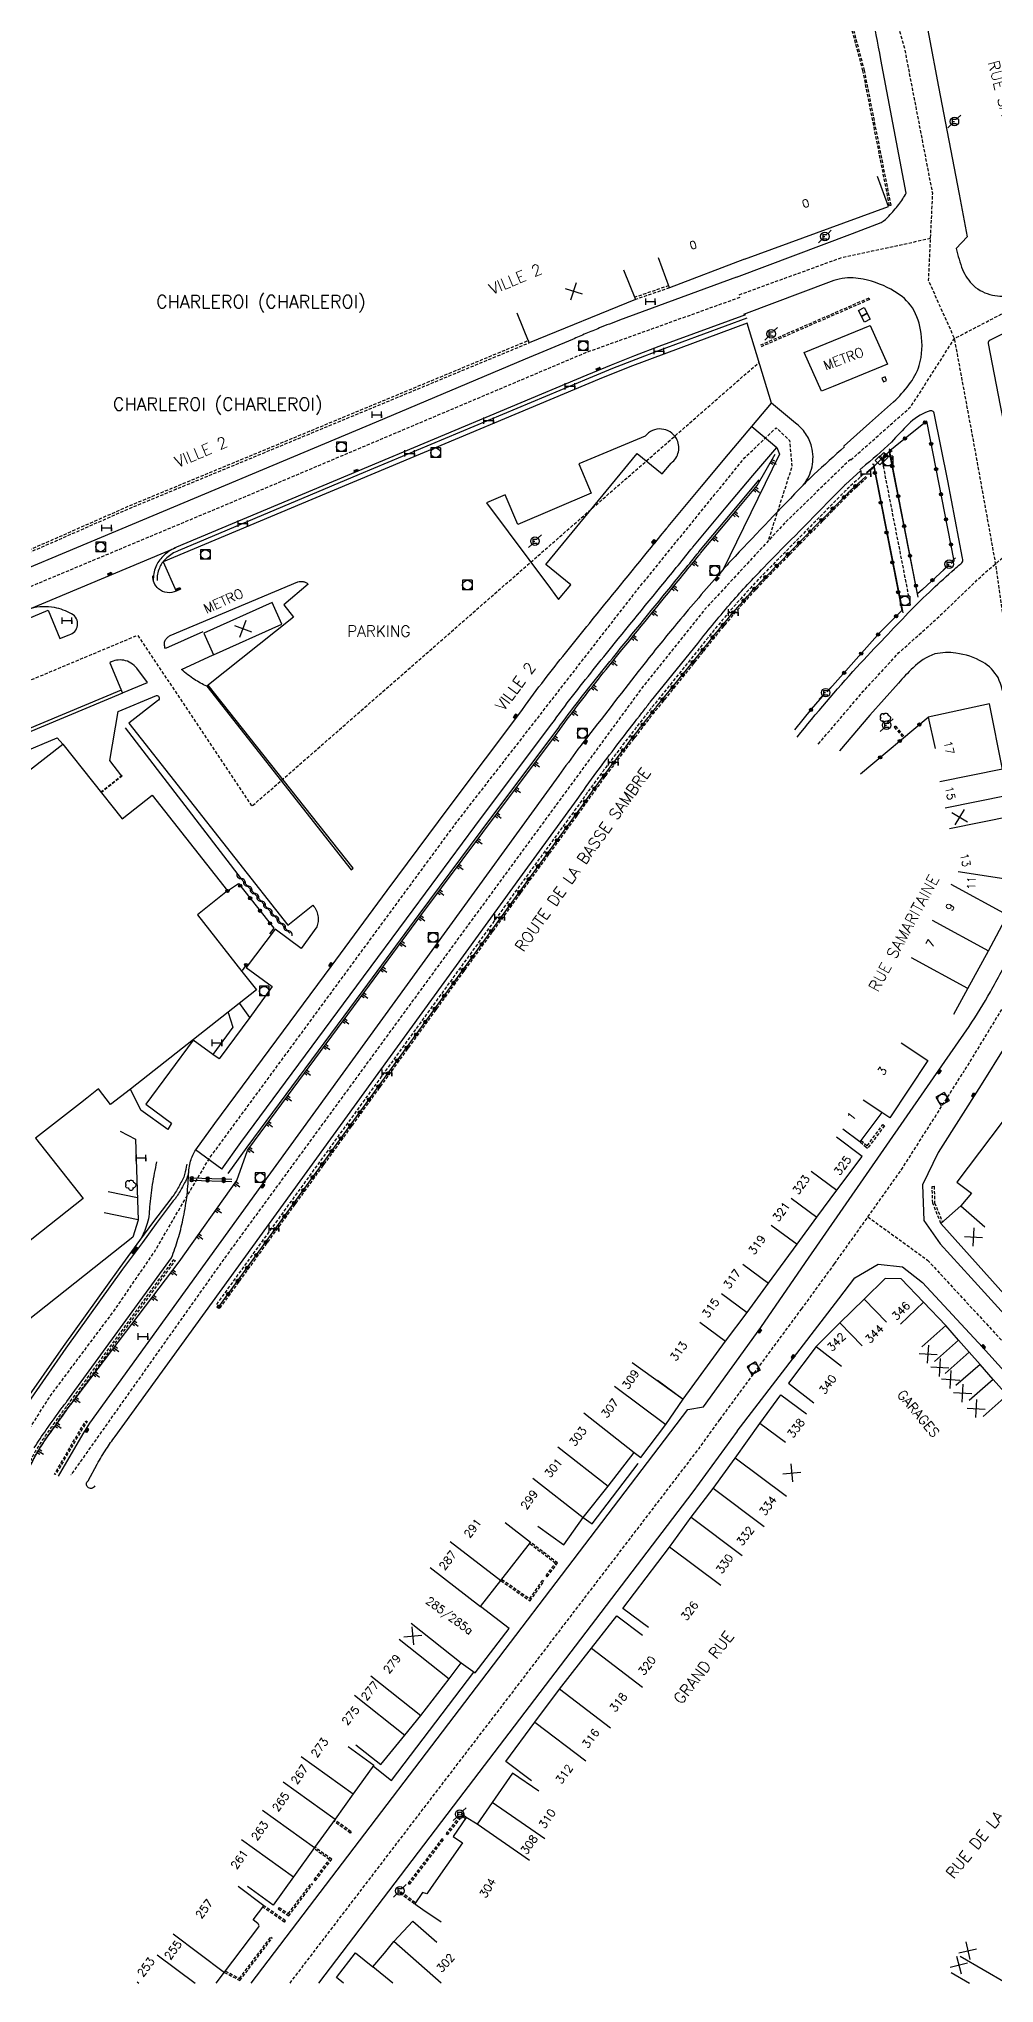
# Model space of a CAD drawing. Header units: millimetres. Extents: x 155999 to 157001, y 123000 to 124001.
# Drawn here: x 156495.7 to 156645, y 123000 to 123303.7 of the extents above; entities that cross this region are included whole.
import ezdxf
from ezdxf.enums import TextEntityAlignment as Align

# ---------------------------------------------------------------- set-up
doc = ezdxf.new("R2010")
doc.units = ezdxf.units.MM
doc.linetypes.add('DASHED', pattern=[0.75, 0.5, -0.25])
doc.layers.get('0').update_dxf_attribs({"linetype": 'CONTINUOUS'})
for name, color, linetype in [('W0001', 6, 'DASHED'), ('W0008', 7, 'CONTINUOUS'), ('W0017', 7, 'CONTINUOUS'), ('W0100', 7, 'CONTINUOUS'), ('W0112', 1, 'DASHED'), ('W0120', 7, 'CONTINUOUS'), ('W0211', 2, 'CONTINUOUS'), ('W0300', 7, 'CONTINUOUS'), ('W0302', 3, 'CONTINUOUS'), ('W0310', 3, 'CONTINUOUS'), ('W0322', 7, 'CONTINUOUS'), ('W0400', 7, 'CONTINUOUS'), ('W0420', 7, 'CONTINUOUS'), ('W0471', 7, 'CONTINUOUS'), ('W0980', 7, 'CONTINUOUS'), ('W0984', 7, 'CONTINUOUS'), ('W0989', 7, 'CONTINUOUS'), ('W0991', 7, 'CONTINUOUS'), ('W1102', 7, 'CONTINUOUS'), ('W1474', 7, 'CONTINUOUS')]:
    doc.layers.add(name, color=color, linetype=linetype)
doc.styles.get("Standard").update_dxf_attribs({"font": 'romans.shx', "width": 0.85})

# ---------------------------------------------------------------- blocks, each defined once
blk = doc.blocks.new('t211o')
at = {"color": 0, "linetype": 'Continuous'}
for p, q in [((-0.29, 0.5), (-0.29, 0)), ((0, 1), (0, 0)), ((0.29, 0.5), (0.29, 0))]:
    blk.add_line(p, q, dxfattribs=at)
blk = doc.blocks.new('T400')
for p, q in [((-0.15, 0.3), (0.15, 0.3)), ((-0.15, -0.25), (-0.15, 0.3)), ((-0.15, 0.15), (0.15, 0.15)), ((-0.15, 0), (0.15, 0)), ((0.15, 0.3), (0.15, -0.25)), ((-0.15, -0.15), (0.15, -0.15)), ((-0.15, -0.25), (-0.15, -0.3)), ((-0.15, -0.3), (0.15, -0.3)), ((0.15, -0.3), (0.15, -0.25))]:
    blk.add_line(p, q)
blk = doc.blocks.new('t322o')
at = {"color": 0, "linetype": 'Continuous'}
for radius in [0.25, 0.15]:
    blk.add_circle((0, 0), radius, dxfattribs=at)
blk = doc.blocks.new('T300')
for p, q in [((-0.8, 0.51), (-0.86, 0.34)), ((-0.86, 0.34), (-0.86, 0.17)), ((-0.86, 0.17), (-0.74, 0.06)), ((-0.69, 0.63), (-0.8, 0.51)), ((-0.8, -0.06), (-0.74, 0.06)), ((-0.74, 0.06), (-0.69, 0.11)), ((-0.57, 0.69), (-0.69, 0.63)), ((-0.46, 0.69), (-0.57, 0.69)), ((-0.29, 0.63), (-0.46, 0.69)), ((-0.29, 0.63), (-0.17, 0.74)), ((-0.23, 0.57), (-0.29, 0.63)), ((-0.17, 0.74), (-0.06, 0.8)), ((-0.06, 0.8), (0.06, 0.8)), ((0.06, 0.8), (0.23, 0.74)), ((0.23, 0.74), (0.34, 0.63)), ((0.34, 0.63), (0.4, 0.51)), ((0.46, 0.46), (0.34, 0.46)), ((0.4, 0.51), (0.4, 0.46)), ((0.57, 0.4), (0.46, 0.46)), ((0.57, 0.4), (0.69, 0.29)), ((0.69, 0.29), (0.74, 0.17)), ((0.74, 0.06), (0.69, -0.17)), ((0.74, 0.17), (0.74, 0.06)), ((-0.8, -0.17), (-0.8, -0.06)), ((-0.8, -0.23), (-0.8, -0.17)), ((-0.74, -0.34), (-0.8, -0.23)), ((-0.69, -0.4), (-0.74, -0.34)), ((-0.51, -0.46), (-0.69, -0.4)), ((-0.4, -0.46), (-0.51, -0.46)), ((-0.4, -0.46), (-0.34, -0.46)), ((-0.34, -0.46), (-0.34, -0.4)), ((-0.34, -0.51), (-0.34, -0.46)), ((-0.29, -0.63), (-0.34, -0.51)), ((-0.17, -0.74), (-0.29, -0.63)), ((-0.06, -0.8), (-0.17, -0.74)), ((0.06, -0.8), (-0.06, -0.8)), ((0.17, -0.74), (0.06, -0.8)), ((0.23, -0.69), (0.17, -0.74)), ((0.29, -0.46), (0.23, -0.46)), ((0.29, -0.63), (0.23, -0.69)), ((0.46, -0.4), (0.29, -0.46)), ((0.34, -0.51), (0.29, -0.63)), ((0.34, -0.51), (0.34, -0.46)), ((0.57, -0.34), (0.46, -0.4)), ((0.63, -0.29), (0.57, -0.34)), ((0.69, -0.17), (0.63, -0.29))]:
    blk.add_line(p, q)
blk = doc.blocks.new('T420')
for p, q in [((0.75, 0.75), (-0.75, 0.75)), ((-0.75, 0.75), (-0.75, -0.75)), ((0.75, 0.75), (0.75, -0.75)), ((0.75, -0.75), (-0.75, -0.75))]:
    blk.add_line(p, q)
blk.add_ellipse((0, 0), major_axis=(-0.53, 0.53), ratio=1, start_param=3.926991, end_param=10.210176)
blk = doc.blocks.new('t310o')
at = {"color": 0, "linetype": 'Continuous'}
for centre, start, end in [((-0.5, 0.38), 216.8699, 323.1304), ((0.5, -0.37), 36.8699, 143.1303)]:
    blk.add_arc(centre, 0.625, start, end, dxfattribs=at)
blk = doc.blocks.new('t991o')
at = {"color": 0, "linetype": 'Continuous'}
for p, q in [((-1, 1), (1, -1)), ((-1, -1), (1, 1))]:
    blk.add_line(p, q, dxfattribs=at)
blk = doc.blocks.new('T471')
for p, q in [((-0.333334, 0.333334), (-0.333334, -0.333334)), ((-0.333334, 0.333334), (0.333334, 0.333334)), ((-0.333334, 0), (0, 0)), ((0.500001, 0.500001), (1.000002, 1.000002)), ((-0.500001, -0.500001), (-1.000002, -1.000002)), ((-0.333334, -0.333334), (0.333334, -0.333334))]:
    blk.add_line(p, q)
blk.add_ellipse((0, 0), major_axis=(0.471405, 0.471405), ratio=1, start_param=5.4977871438, end_param=11.780972451)
blk = doc.blocks.new('t112o')
at = {"color": 0, "linetype": 'Continuous'}
for p, q in [((-0.5, 0.5), (0.5, 0.5)), ((-0.5, -0.5), (-0.5, 0.5)), ((0.5, 0.5), (0.5, -0.5)), ((0.5, -0.5), (-0.5, -0.5))]:
    blk.add_line(p, q, dxfattribs=at)
blk = doc.blocks.new('T1474')
at = {"color": 0, "linetype": 'Continuous', "flags": 128}
for points in [[(-0.75, -0.5), (-0.75, 0.5)], [(-0.75, 0), (0.75, 0)], [(0.75, 0), (0.75, -0.5), (0.75, 0.5)]]:
    blk.add_lwpolyline(points, dxfattribs=at)

msp = doc.modelspace()

# ---------------------------------------------------------------- linework, layer by layer
at = {"layer": 'W0001'}
msp.add_line((156627.35, 123238.41), (156631.86, 123215.25), dxfattribs=at)
at = {"layer": 'W0001', "flags": 128}
for points in [[(156655.32, 123172.42), (156654.31, 123176.43), (156651.41, 123191.54), (156650.07, 123198.43), (156647.38, 123206.54), (156645.27, 123221.47), (156641.83, 123240.51), (156638.79, 123256.88), (156634.74, 123265.92), (156635.05, 123272.53), (156635.38, 123279.53), (156631.03, 123302.14), (156627.01, 123316.07), (156623.51, 123321.85), (156620.01, 123327.64), (156599.76, 123353.75), (156575.85, 123385.88), (156561.43, 123405.94), (156561.43, 123405.94)], [(156605.14, 123263.71), (156621.17, 123269.53), (156625.92, 123270.56), (156635.05, 123272.53), (156635.05, 123272.53)], [(156815.7, 123273.51), (156810.29, 123270.43), (156797.97, 123263.42), (156784.39, 123255.75), (156781.78, 123253.61), (156780.07, 123249.08), (156777.74, 123242.92), (156775.22, 123239.02), (156753.4, 123225.83), (156736.54, 123215.67), (156721.47, 123206.69), (156700.37, 123194.52), (156687.36, 123187.75), (156669.39, 123178.41), (156660.67, 123174.05), (156658.77, 123173.13), (156655.32, 123172.42), (156653.49, 123166.82), (156650.61, 123159.43), (156640.09, 123142.13), (156640.09, 123142.13)], [(156622.58, 123237.91), (156631.98, 123246.24), (156638.79, 123256.88), (156656.62, 123266.16), (156667.16, 123270.49), (156667.16, 123270.49)], [(156605.22, 123263.28), (156581.13, 123254.64), (156527.31, 123231.89), (156494.58, 123218.2), (156470.23, 123208.17), (156460.87, 123206.62), (156453.87, 123208.96), (156444.66, 123212.15), (156434.54, 123211.34), (156406.06, 123203.91), (156399.13, 123202.52), (156389.48, 123199.1)], [(156423.67, 123172.89), (156423.67, 123172.89), (156451.57, 123190.41), (156480.98, 123197.92), (156511.11, 123210.53), (156528.98, 123183.82), (156608.24, 123253.16)], [(156438.17, 123005.07), (156441.37, 123009.32), (156461, 123036.31), (156473.57, 123054.41), (156481.89, 123067.46), (156497.61, 123091.9), (156507.4, 123104.95), (156513.77, 123114.24), (156517.85, 123121.25), (156522.38, 123128.88), (156560.91, 123181.23), (156588.93, 123217.26), (156606.01, 123238.27), (156610.93, 123242.94), (156613.02, 123240.93), (156613.36, 123236.82), (156609.65, 123225.24)], [(156622.51, 123237.99), (156612.57, 123228.39), (156599.79, 123214.59), (156590.12, 123202.55), (156562.33, 123164.67), (156524.19, 123112.53), (156500.69, 123079.37)], [(156617.5, 123193.53), (156624.53, 123201.77), (156630.11, 123207.81), (156635.53, 123212.66), (156643.65, 123220.39), (156655.28, 123230.13), (156668.43, 123238.61), (156668.43, 123238.61)], [(156534.94, 123000), (156598.86, 123083.5), (156602.14, 123088.05), (156602.14, 123088.05)]]:
    msp.add_lwpolyline(points, dxfattribs=at)
at = {"layer": 'W0001'}
for points in [[(156602.14, 123088.05), (156614.88, 123105.27), (156620.04, 123112.35), (156630.47, 123127), (156640.09, 123142.13)], [(156625.26, 123119.68), (156634.58, 123112.92), (156649.34, 123096.94), (156652.02, 123093.89), (156658.25, 123085.27), (156661.79, 123079.44), (156668.93, 123066.37), (156680.11, 123044.91), (156684.12, 123037.03), (156693.52, 123019.06), (156700.71, 123005.44), (156703.59, 123000)]]:
    msp.add_lwpolyline(points, dxfattribs=at)
at = {"layer": 'W0008', "flags": 128}
for points in [[(156604.71, 123266.44), (156622.84, 123273.3), (156627.32, 123275.01, 0.1184), (156628.52, 123276.01, 0.0198), (156630.09, 123277.8, 0.0292), (156631.25, 123279.59), (156627.28, 123300.48, 0.0112), (156625.77, 123308.09, 0.0412), (156623.96, 123313.85, 0.0368), (156621.39, 123318.77, 0.0285), (156618.4, 123323.17), (156596.78, 123351.1), (156593.34, 123355.56), (156567.94, 123389.89), (156558.21, 123403.58), (156558.21, 123403.58)], [(156640.61, 123335.05, 0.0417), (156635.59, 123330.66), (156632.55, 123327.32, 0.0564), (156630.96, 123325.15, 0.0625), (156630.08, 123323.03, 0.0853), (156629.82, 123320, 0.0266), (156630.06, 123318.3), (156630.87, 123313.97), (156633.24, 123312.27), (156636.29, 123296.21), (156639.49, 123279.42), (156640.76, 123272.76), (156639.07, 123270.94, 0.045), (156640.06, 123267.63, 0.1057), (156641.77, 123265.13, 0.1305), (156644.72, 123263.66, 0.1083), (156647.86, 123263.68, 0.0605), (156649.87, 123264.4), (156665.8, 123272.33), (156665.8, 123272.33)], [(156668.53, 123268.67), (156644.35, 123256.62, 0.1423), (156644.1, 123256.39, 0.1828), (156644.04, 123256.09), (156645.93, 123246.42), (156649.13, 123230.07, 0.1661), (156649.27, 123229.9, 0.06), (156649.39, 123229.81, 0.1843), (156649.67, 123229.79, 0.0837), (156649.89, 123229.91, -0.0009), (156650.16, 123230.11, -0.0045), (156654.54, 123233.51, -0.012), (156658.38, 123236.29, -0.0172), (156666.89, 123241.56), (156666.89, 123241.56)], [(156604.71, 123266.44), (156586.44, 123259.74, 0.003005), (156584.87, 123259.14, 0.003005), (156583.3, 123258.52, 0.004084), (156581.18, 123257.64, 0.004084), (156579.08, 123256.73), (156571.68, 123253.64), (156548.38, 123243.8), (156505.44, 123225.8), (156487.73, 123218.4)], [(156621.49, 123240.08, -0.000033), (156621.54, 123240.13), (156625.49, 123243.65, 0.0084), (156629.27, 123247.01, 0.0414), (156631.67, 123249.63, 0.0845), (156633.29, 123252.68, 0.111), (156633.56, 123257.68, 0.1114), (156632.2, 123261.68, 0.1071), (156629.42, 123264.23, 0.0858), (156624.53, 123266.12, 0.0389), (156622.97, 123266.35, 0.1021), (156619.5, 123265.76), (156605.83, 123260.61), (156605.83, 123260.61)], [(156615.14, 123233.99, 0.119487), (156616.52, 123236.83, 0.119487), (156616.45, 123239.99, 0.084644), (156615.51, 123242.03, 0.084644), (156613.94, 123243.65), (156610.19, 123246.77), (156606.37, 123259.28), (156593.77, 123254.6), (156588.02, 123252.43), (156583.26, 123250.5), (156548.2, 123235.83), (156538.37, 123231.73), (156515.13, 123221.97), (156517.15, 123217.42, -0.144352), (156515.72, 123217.19, -0.144352), (156514.4, 123217.76, -0.114474), (156513.7, 123218.69, -0.114474), (156513.48, 123219.82)], [(156606.1, 123260.59), (156592.57, 123255.61), (156588.76, 123254.18), (156585.11, 123252.73), (156581.35, 123251.17), (156545.52, 123236.17), (156517.22, 123224.28), (156516.98, 123224.17, 0.084619), (156515.06, 123222.84, 0.102209), (156513.97, 123221.23, 0.05281), (156513.65, 123220.16, 0.05281), (156513.57, 123219.04)], [(156494.97, 123083.6, -0.01622), (156496.85, 123086.42, -0.000558), (156499.35, 123089.9, -0.003559), (156499.74, 123090.44, -0.011879), (156499.91, 123090.66, 0.013769), (156500.05, 123090.84), (156516.41, 123113.27, 0.019793), (156517.43, 123116.22, 0.019793), (156518.21, 123119.24, 0.022292), (156518.8, 123122.7, 0.022292), (156519.08, 123126.2, -0.038107), (156519.16, 123127.31, -0.038107), (156519.4, 123128.4, -0.032952), (156519.74, 123129.3, -0.032952), (156520.2, 123130.15), (156523.21, 123134.25), (156541.35, 123158.77), (156550.12, 123170.64), (156559.79, 123183.65), (156571.15, 123198.77), (156571.76, 123199.62, -0.009661), (156575.13, 123204.12, -0.005133), (156581.72, 123212.38, -0.000506), (156591.42, 123224.28, 0.002138), (156593.7, 123227.1, 0.006374), (156593.91, 123227.36, -0.011355), (156594.03, 123227.51), (156599.24, 123233.75), (156603.48, 123238.79), (156610.19, 123246.76)], [(156614.19, 123194.62, -0.0138), (156623.5, 123205.52, -0.0045), (156627.91, 123210.18, -0.0139), (156635.33, 123217.73, -0.0073), (156638.8, 123220.86, -0.0414), (156639.61, 123221.58, 0.0504), (156639.91, 123221.82, 0.1429), (156640.08, 123222.14, 0.0896), (156640.04, 123222.56), (156637.73, 123234.62), (156635.6, 123245.24, 0.1617), (156635.47, 123245.49, 0.1545), (156635.22, 123245.57, 0.0989), (156634.69, 123245.49, 0.1139), (156631.59, 123243.49, 0.0085), (156628.93, 123240.71, -0.0205), (156624.3, 123236.63, 0.000911), (156623.99, 123236.36)], [(156621.61, 123239.96, 0.005439), (156616.82, 123235.64, 0.014909), (156615.14, 123233.99, 0.00188), (156604.49, 123222.84, 0.009867), (156602.51, 123220.67, 0.005261), (156595.96, 123213.03, 0.00685), (156591.07, 123207.04, 0.002382), (156589.37, 123204.87, 0.000476), (156580.9, 123193.97, 0.005175), (156579.94, 123192.71, 0.001619), (156576.94, 123188.63), (156557.5, 123161.84), (156530.36, 123124.49), (156503.61, 123087.45), (156502.54, 123085.77), (156498.72, 123079.19)], [(156524.27, 123127.14), (156527.27, 123131.28), (156545.39, 123155.78), (156554.16, 123167.65), (156563.82, 123180.64), (156575.2, 123195.79), (156575.85, 123196.68, -0.009661), (156579.1, 123201.02, -0.005133), (156585.62, 123209.21, -0.000506), (156595.31, 123221.09, 0.002138), (156597.63, 123223.95, 0.006101), (156597.9, 123224.3), (156603.1, 123230.52), (156607.28, 123235.5), (156611, 123239.85)], [(156826.51, 123172.34), (156813.08, 123194.63), (156787.06, 123237.09), (156783.55, 123239.66, 0.1701), (156781.06, 123239.79, 0.1144), (156780.3, 123239.65), (156779, 123238.89), (156756.4, 123225.23), (156735.08, 123212.42), (156722.16, 123204.49), (156698.86, 123191.35), (156687.14, 123185.17), (156669.65, 123175.97), (156661.94, 123171.9, 0.0484), (156660.71, 123171.02, 0.0379), (156659.23, 123169.73, 0.0809), (156658.03, 123167.82, 0.0093), (156657.76, 123167.17, -0.0181), (156657.06, 123164.93, -0.029), (156655.67, 123161.87, -0.0059), (156653.57, 123157.87, -0.0163), (156650.34, 123152.2), (156642.93, 123140.33), (156642.93, 123140.33)], [(156504.41, 123077.69, -0.25694), (156503.93, 123077.27, -0.25694), (156503.32, 123077.46, -0.213853), (156503.13, 123077.96, -0.213853), (156503.39, 123078.44), (156504.8, 123081.06, -0.009093), (156505.49, 123082.25, -0.009093), (156506.23, 123083.42, -0.007954), (156506.9, 123084.42, -0.007954), (156507.61, 123085.39), (156522.82, 123106.36), (156550.22, 123144.16), (156571.25, 123173.16), (156579.79, 123184.87), (156580.43, 123185.77, -0.008164), (156583.72, 123190.3, -0.004468), (156589.94, 123198.41, -0.000592), (156591.06, 123199.85, -0.003988), (156591.23, 123200.06), (156598.19, 123208.65), (156598.65, 123209.24, -0.01303), (156604.01, 123215.74, -0.015182), (156608.92, 123221.05, -0.000189), (156620.34, 123232.66, -0.001944), (156621.45, 123233.78, -0.00078), (156621.74, 123234.07, -0.011545), (156621.76, 123234.09), (156624.12, 123236.22)], [(156521.32, 123211.06), (156515.46, 123208.44, -0.114521), (156515.31, 123209.09, -0.114521), (156515.45, 123209.74, -0.092771), (156515.77, 123210.18, -0.092771), (156516.23, 123210.48), (156536.17, 123218.85, -0.066279), (156536.57, 123218.94, -0.066279), (156536.98, 123218.92, -0.072945), (156537.41, 123218.77, -0.072945), (156537.78, 123218.5), (156533.95, 123215.26), (156535.5, 123213.33), (156521.94, 123202.57), (156544.5, 123173.89), (156544.83, 123174.15), (156522.16, 123202.75)], [(156469.63, 123202.9), (156497.13, 123214.42), (156498.98, 123210.02), (156500.43, 123210.6, 0.151274), (156501.31, 123211.13, 0.151274), (156501.73, 123212.07, 0.154289), (156501.55, 123213.11, 0.154289), (156500.8, 123213.85, 0.042164), (156499.51, 123214.46, 0.042164), (156498.13, 123214.84, 0.054749), (156496.29, 123214.98, 0.054749), (156494.46, 123214.72)], [(156521.94, 123202.57, -0.019028), (156520.95, 123203.06, -0.019028), (156520, 123203.62, -0.022028), (156518.96, 123204.36, -0.022028), (156517.98, 123205.18), (156522.92, 123207.47)], [(156637.25, 123143.93), (156641.06, 123149.43, 0.0223), (156644.41, 123154.85, 0.0176), (156647.65, 123161.01, 0.0291), (156650.14, 123167.01, 0.0455), (156651.31, 123171.55, 0.0657), (156651.41, 123175.13, 0.018), (156651.05, 123177.18), (156649.32, 123186.34), (156646.64, 123200.12, 0.076), (156645.59, 123203.91, 0.128), (156643.2, 123206.33, 0.1066), (156639.01, 123207.71, 0.1018), (156635.73, 123207.6, 0.115), (156632.32, 123205.45, 0.0258), (156630.01, 123203.05), (156625.57, 123198.03), (156620.81, 123192.47), (156620.81, 123192.47)], [(156512.68, 123203.17), (156510.98, 123205.37, 0.094572), (156510.08, 123206.19, 0.094572), (156508.95, 123206.62, 0.087567), (156507.82, 123206.62, 0.087567), (156506.76, 123206.23), (156508.76, 123201.49), (156475.92, 123187.79)], [(156514.06, 123201.12, -0.139202), (156514.29, 123201.07, -0.139202), (156514.45, 123200.91, -0.21659), (156514.49, 123200.55, -0.21659), (156514.25, 123200.29), (156509.75, 123196.82), (156534.6, 123165.26), (156538.52, 123168.36, -0.067945), (156539.02, 123167.59, -0.067945), (156539.29, 123166.71, -0.065628), (156539.32, 123165.82, -0.065628), (156539.12, 123164.96), (156536.66, 123161.62), (156532.62, 123164.61), (156528.11, 123158.62), (156532.17, 123155.67), (156528.66, 123150.83), (156523.88, 123144.37), (156522.89, 123145.04), (156519.82, 123147.28), (156512.42, 123137.31), (156516.44, 123134.31), (156515.85, 123133.35), (156511.61, 123136.37), (156510.01, 123139.65)], [(156508.39, 123133.05), (156510.8, 123131.84), (156511.21, 123119.18), (156510.39, 123116.52), (156457.19, 123074.4, -0.064546), (156456.4, 123073.99, -0.064546), (156455.54, 123073.79, -0.091081), (156454.31, 123073.9, -0.091081), (156453.19, 123074.44, -0.056476), (156452.94, 123074.75, -0.056476), (156452.76, 123075.11, -0.061829), (156452.67, 123075.54, -0.061829), (156452.68, 123075.98), (156453.21, 123082.95)], [(156518.8, 123127.89, -0.030024), (156518.46, 123126.3, -0.055096), (156518.13, 123125.47, -0.009329), (156517.18, 123123.75, -0.020136), (156516.69, 123122.99, -0.028546), (156516.53, 123122.79, 0.018414), (156516.29, 123122.49), (156513.62, 123118.97), (156511.44, 123116), (156508.35, 123111.79), (156499.5, 123099.46), (156493.09, 123090.29)], [(156514.09, 123128.26, 0.008867), (156513.72, 123126.51, 0.008867), (156513.4, 123124.74, 0.008707), (156513.16, 123123, 0.008707), (156512.98, 123121.25, -0.037649), (156512.86, 123119.76, -0.037649), (156512.52, 123118.31, -0.032344), (156512.05, 123117.12, -0.032344), (156511.44, 123116)], [(156519.09, 123126.66, -0.009229), (156518.96, 123126.16, -0.055096), (156518.59, 123125.23, -0.009329), (156517.62, 123123.49, -0.020136), (156517.11, 123122.69, -0.028546), (156516.92, 123122.45, 0.018414), (156516.7, 123122.18), (156514.04, 123118.66), (156511.86, 123115.69), (156508.76, 123111.49), (156499.92, 123099.16), (156493.52, 123090), (156486.66, 123080.04), (156474.7, 123062.57)]]:
    msp.add_lwpolyline(points, format="xyb", dxfattribs=at)
msp.add_lwpolyline([(156594.52, 123237.43, 0.182672), (156595.64, 123239.19, 0.182672), (156595.32, 123241.25, 0.249696), (156592.98, 123242.74, 0.249696), (156590.45, 123241.63), (156580.08, 123237.31), (156582.02, 123232.72), (156570.53, 123227.82), (156568.58, 123232.44), (156565.64, 123231.2), (156575.64, 123217.82), (156576.31, 123216.9), (156576.89, 123216.09), (156578.81, 123218.39), (156574.9, 123221.6), (156589.19, 123238.91), (156593.12, 123235.74)], format="xyb", close=True, dxfattribs=at)
for points in [[(156607.12, 123243.11), (156611, 123239.85), (156611.43, 123238.79), (156605.83, 123227.32), (156602.57, 123220.69)], [(156516.97, 123224.15), (156494.46, 123214.72)], [(156508.56, 123201.96), (156475.72, 123188.26)], [(156524.27, 123127.14), (156520.19, 123130.14)], [(156528.86, 123000), (156538.82, 123013.07), (156564.91, 123047.31), (156597.1, 123089.57), (156599.57, 123090.02), (156599.57, 123090.02)], [(156604.83, 123086.23), (156597.87, 123076.76), (156560.46, 123027.66), (156539.39, 123000)], [(156580.77, 123072.72), (156582.18, 123071.74), (156589.36, 123081.16), (156589.36, 123081.16)], [(156547.97, 123033.89), (156550.79, 123031.67), (156563.68, 123048.58), (156563.68, 123048.58)]]:
    msp.add_lwpolyline(points, dxfattribs=at)
at = {"layer": 'W0008'}
for points in [[(156599.57, 123090.02), (156608.52, 123102.42), (156615.5, 123112.54), (156637.25, 123143.93)], [(156642.93, 123140.33), (156636.23, 123129.76), (156633.81, 123124.69), (156633.98, 123119.1), (156636.57, 123115.46), (156641.4, 123110.18), (156648.69, 123102.16), (156654.42, 123095.72), (156660.75, 123086.93), (156667.82, 123074.97), (156671.57, 123067.75), (156693.93, 123024.82), (156698.4, 123016.27), (156699.56, 123014.75), (156700.75, 123014.8), (156701.75, 123014.85), (156702.89, 123015.05), (156703.6, 123015.72)], [(156604.83, 123086.23), (156620.69, 123106.89), (156623.2, 123110.16), (156626.84, 123112.31), (156630.65, 123111.9), (156633.81, 123109.42), (156643.14, 123099.35), (156649.04, 123092.8), (156653.66, 123086.74), (156657.11, 123081.55), (156660.56, 123075.86), (156663.03, 123071.25), (156679.64, 123039.35), (156681.41, 123035.62), (156681.02, 123031.39), (156678.67, 123027.51), (156674.58, 123022.41), (156674.58, 123022.41)]]:
    msp.add_lwpolyline(points, dxfattribs=at)
at = {"layer": 'W0017'}
for p, q in [((156508.75, 123201.51), (156512.68, 123203.17)), ((156528.66, 123150.83), (156527.07, 123153.01)), ((156511.1, 123122.63), (156506.54, 123123.57)), ((156511.18, 123119.21), (156505.87, 123120.3))]:
    msp.add_line(p, q, dxfattribs=at)
at = {"layer": 'W0017', "flags": 128}
for points in [[(156508.64, 123188.54), (156506.79, 123190.95), (156508.07, 123198.62), (156514.06, 123201.12)], [(156483, 123183.51), (156481.44, 123187.32), (156498.57, 123194.52), (156499.43, 123193.53)], [(156525.27, 123151.58), (156525.98, 123149.29), (156522.89, 123145.04)]]:
    msp.add_lwpolyline(points, dxfattribs=at)
at = {"layer": 'W0100'}
msp.add_line((156627.42, 123135.99), (156624.5, 123137.93), dxfattribs=at)
at = {"layer": 'W0100', "flags": 128}
for points in [[(156605.96, 123269.27), (156628.45, 123277.51), (156626.73, 123282.2), (156626.73, 123282.2)], [(156587.07, 123267.61), (156588.95, 123262.97), (156572.33, 123256.22), (156570.45, 123260.85)], [(156605.96, 123269.27), (156594.24, 123264.79), (156592.51, 123269.48)], [(156625.6, 123258.91), (156628.3, 123252.88), (156619.84, 123249.39), (156617.99, 123248.63), (156615.29, 123254.67), (156625.6, 123258.91), (156625.6, 123258.91)], [(156627.67, 123250.11), (156628.16, 123250.32), (156627.93, 123250.91), (156627.44, 123250.69), (156627.67, 123250.11), (156627.67, 123250.11)], [(156638.68, 123151.36), (156640.86, 123155.37), (156644.08, 123161.26), (156647.08, 123166.83), (156649.88, 123171.97), (156647.79, 123182.25), (156647.11, 123185.55), (156646.29, 123189.63), (156644.26, 123199.83), (156634.68, 123197.75), (156635.75, 123192.86), (156635.75, 123192.86)], [(156494.24, 123189.45), (156499.43, 123193.53), (156508.68, 123181.84), (156513.37, 123185.53), (156525.16, 123170.59), (156520.46, 123166.88), (156527.43, 123158.03), (156529.7, 123155.14), (156510.01, 123139.65), (156506.9, 123137.22), (156504.99, 123139.66), (156503.2, 123138.24), (156502.17, 123137.44), (156495.16, 123131.98), (156502.62, 123122.56), (156496.11, 123117.4), (156487.54, 123110.61)], [(156573.65, 123071.36), (156577.72, 123068.45), (156580.77, 123072.72), (156584.68, 123077.6), (156588.72, 123082.9), (156589.78, 123082.12), (156593.66, 123087.26), (156596.38, 123091.22), (156596.38, 123091.22)], [(156590.96, 123055.53), (156586.96, 123058.52), (156594.26, 123068.1), (156597.61, 123072.8), (156601.05, 123077.27), (156604.53, 123081.99), (156608.34, 123087.43), (156608.34, 123087.43)], [(156545.21, 123037.23), (156549.13, 123034.13), (156552.87, 123038.74), (156555.4, 123041.8), (156559.82, 123047.51), (156561.71, 123050.02), (156563.89, 123048.48), (156569.18, 123055.39), (156564.73, 123058.8), (156567.89, 123062.87), (156572.52, 123068.84), (156568.57, 123071.91), (156568.57, 123071.91)], [(156572.67, 123031.59), (156568.69, 123034.62), (156573.22, 123040.77), (156577.05, 123045.89), (156582.08, 123052.32), (156586.03, 123057.36), (156590, 123054.33), (156590, 123054.33)], [(156544, 123036.95), (156548.05, 123034.03), (156544.8, 123029.56), (156541.99, 123025.61), (156538.77, 123021.18), (156535.5, 123016.58), (156532.33, 123012.16), (156528.27, 123015.08), (156528.27, 123015.08)], [(156573.81, 123029.96), (156569.7, 123032.81), (156566.55, 123028.22), (156564.17, 123024.83), (156562.49, 123025.86), (156560.45, 123022.92), (156561.88, 123021.92), (156557.02, 123014.92), (156556.33, 123013.93), (156555.62, 123014.14), (156554.42, 123012.39), (156555.68, 123011.52), (156558.54, 123009.55), (156558.54, 123009.55)], [(156543.29, 123000), (156542.2, 123000.88), (156545.17, 123004.75), (156547.86, 123002.55), (156549.73, 123004.68), (156551.17, 123006.48), (156554.12, 123009.69), (156557.88, 123006.4), (156557.88, 123006.4)]]:
    msp.add_lwpolyline(points, dxfattribs=at)
msp.add_lwpolyline([(156521.45, 123210.87), (156522.96, 123207.49), (156533.65, 123212.26), (156532.14, 123215.64)], close=True, dxfattribs=at)
at = {"layer": 'W0100'}
for points in [[(156634.61, 123144.12), (156628.67, 123135.16), (156627.42, 123135.99), (156623.98, 123131.4), (156621.31, 123133.4)], [(156650.76, 123141.33), (156646.21, 123134.45), (156639.15, 123125.08), (156641.45, 123123.36), (156639.76, 123121.41), (156636.66, 123118.66), (156646.95, 123107.12), (156648.94, 123104.94), (156650.98, 123102.69), (156655.13, 123098.13), (156658.83, 123101.5)], [(156596.38, 123091.22), (156603.02, 123100.25), (156606.37, 123104.72), (156609.73, 123109.33), (156614.19, 123115.43), (156617.29, 123119.64), (156620.41, 123123.86), (156624.36, 123129.13), (156620.36, 123132.13)], [(156643.28, 123088.51), (156647.02, 123091.82), (156644.85, 123094.29), (156642.78, 123096.64), (156641.09, 123098.54), (156639.41, 123100.43), (156637.43, 123102.69), (156633.96, 123106.35), (156630.45, 123110.01), (156627.97, 123110.03), (156624.69, 123106.85), (156620.88, 123103.14), (156617.17, 123099.41), (156612.82, 123093.69), (156616.79, 123090.66)], [(156612.36, 123084.46), (156608.34, 123087.43), (156611.64, 123091.89), (156615.66, 123088.92)]]:
    msp.add_lwpolyline(points, dxfattribs=at)
at = {"layer": 'W0100', "flags": 128}
msp.add_lwpolyline([(156523.41, 123000), (156524.71, 123001.7), (156530.06, 123008.8, 0.3523), (156529.93, 123009.3), (156529.18, 123009.86), (156530.86, 123012.07), (156526.85, 123015.07), (156526.85, 123015.07)], format="xyb", dxfattribs=at)
at = {"layer": 'W0112'}
for p, q in [((156624.48, 123298.67), (156619.18, 123318.68)), ((156624.72, 123298.73), (156619.41, 123318.8)), ((156628.63, 123277.65), (156624.48, 123298.67)), ((156628.88, 123277.7), (156624.72, 123298.73)), ((156628.63, 123277.65), (156628.88, 123277.7)), ((156594.12, 123265.13), (156588.84, 123263.31)), ((156594.24, 123264.79), (156588.95, 123262.97)), ((156625.38, 123263.18), (156608.47, 123255.82)), ((156625.48, 123262.95), (156608.57, 123255.59)), ((156625.38, 123263.18), (156625.48, 123262.95)), ((156629.56, 123196.35), (156629.37, 123196.19)), ((156629.37, 123196.19), (156630.8, 123194.49)), ((156629.56, 123196.35), (156630.99, 123194.65)), ((156630.8, 123194.49), (156630.99, 123194.65)), ((156576.41, 123065.57), (156572.37, 123068.65)), ((156576.76, 123065.62), (156572.52, 123068.85)), ((156572.52, 123068.84), (156572.52, 123068.85)), ((156574.95, 123063.63), (156576.41, 123065.57)), ((156575.15, 123063.48), (156576.76, 123065.62)), ((156567.89, 123062.87), (156572.46, 123059.7)), ((156568.04, 123063.06), (156572.4, 123060.05)), ((156572.4, 123060.05), (156574.4, 123062.88)), ((156572.46, 123059.7), (156574.61, 123062.74)), ((156574.61, 123062.74), (156574.4, 123062.88)), ((156574.95, 123063.63), (156575.15, 123063.48)), ((156544.36, 123023.43), (156541.76, 123025.3)), ((156544.51, 123023.64), (156541.91, 123025.5)), ((156561.89, 123026.62), (156559.33, 123023.37)), ((156562.08, 123026.46), (156559.53, 123023.22)), ((156561.89, 123026.62), (156562.08, 123026.46)), ((156561.9, 123025.98), (156562.04, 123026.19)), ((156562.35, 123025.66), (156561.9, 123025.98)), ((156562.49, 123025.87), (156562.04, 123026.19)), ((156562.49, 123025.86), (156562.49, 123025.87)), ((156544.51, 123023.64), (156544.36, 123023.43)), ((156558.67, 123022.54), (156553.41, 123015.62)), ((156558.86, 123022.39), (156553.61, 123015.47)), ((156558.86, 123022.39), (156558.67, 123022.54)), ((156559.33, 123023.37), (156559.53, 123023.22)), ((156541.09, 123019.29), (156538.67, 123021.03)), ((156538.72, 123016.17), (156541.09, 123019.29)), ((156541.45, 123019.34), (156538.81, 123021.23)), ((156538.92, 123016.02), (156541.45, 123019.34)), ((156534.67, 123010.84), (156538.25, 123015.58)), ((156538.25, 123015.58), (156538.45, 123015.43)), ((156538.72, 123016.17), (156538.92, 123016.02)), ((156553.41, 123015.62), (156553.61, 123015.47)), ((156534.73, 123010.5), (156538.45, 123015.43)), ((156552.14, 123014.06), (156552.29, 123014.26)), ((156552.14, 123014.06), (156554.42, 123012.38)), ((156552.29, 123014.26), (156554.56, 123012.59)), ((156534.09, 123009.52), (156530.7, 123011.87)), ((156534.24, 123009.73), (156530.86, 123012.07)), ((156533.25, 123011.82), (156533.11, 123011.62)), ((156533.11, 123011.62), (156534.73, 123010.5)), ((156533.25, 123011.82), (156534.67, 123010.84)), ((156534.09, 123009.52), (156534.24, 123009.73)), ((156554.42, 123012.39), (156554.42, 123012.38)), ((156527.04, 123000.73), (156531.93, 123007.17)), ((156527.11, 123000.41), (156532.13, 123007.02)), ((156531.93, 123007.17), (156532.13, 123007.02)), ((156524.69, 123001.68), (156527.11, 123000.41)), ((156524.85, 123001.88), (156527.04, 123000.73))]:
    msp.add_line(p, q, dxfattribs=at)
at = {"layer": 'W0112', "flags": 128}
for points in [[(156470.75, 123213.91), (156471.15, 123213.51), (156498.48, 123225.32), (156509.98, 123230.4), (156517.21, 123233.37), (156572.33, 123256.22), (156572.2, 123256.55), (156517.07, 123233.7), (156509.85, 123230.73), (156498.34, 123225.65), (156471.23, 123213.93), (156469.24, 123215.72), (156454.78, 123228.67), (156451.38, 123231.91), (156451.26, 123231.79), (156447.94, 123236.06), (156447.66, 123235.84), (156451.22, 123231.27), (156451.38, 123231.42), (156454.45, 123228.5), (156452.4, 123226.21), (156451.99, 123225.75), (156454.59, 123219.84), (156463.93, 123216.21), (156465.84, 123211.79), (156466.04, 123211.88), (156464.09, 123216.38), (156454.75, 123220.01), (156452.25, 123225.71), (156452.56, 123226.06), (156454.61, 123228.36)], [(156505.4, 123185.98), (156508.64, 123188.54), (156508.8, 123188.7), (156505.39, 123186)]]:
    msp.add_lwpolyline(points, dxfattribs=at)
for points in [[(156624.59, 123235.71), (156622.23, 123233.57, 0.000776), (156621.94, 123233.29, 0.001944), (156620.83, 123232.17, 0.000189), (156609.42, 123220.56, 0.015182), (156604.54, 123215.28, 0.01303), (156599.2, 123208.81), (156598.73, 123208.21), (156591.77, 123199.62, 0.003988), (156591.61, 123199.42, 0.000592), (156590.49, 123197.98, 0.004468), (156584.27, 123189.88, 0.008164), (156581, 123185.37), (156580.36, 123184.46), (156571.81, 123172.75), (156550.78, 123143.76), (156523.39, 123105.95)], [(156625.1, 123235.14), (156622.76, 123233.02, 0.000743), (156622.48, 123232.75, 0.001944), (156621.38, 123231.63, 0.000189), (156609.96, 123220.02, 0.015182), (156605.11, 123214.78, 0.01303), (156599.8, 123208.34), (156599.33, 123207.74), (156592.36, 123199.14, 0.003988), (156592.21, 123198.95, 0.000592), (156591.09, 123197.51, 0.004468), (156584.88, 123189.42, 0.008164), (156581.62, 123184.93), (156580.98, 123184.02), (156572.43, 123172.3), (156551.4, 123143.31), (156524, 123105.5)], [(156516.75, 123112.99), (156516.97, 123112.86), (156500.62, 123090.43, -0.013769), (156500.45, 123090.22, 0.011879), (156500.3, 123090.02, 0.003559), (156499.91, 123089.49, 0.000558), (156497.42, 123086.02, 0.01622), (156495.56, 123083.23, 0.030222), (156494.73, 123081.71), (156494.62, 123081.47), (156482.22, 123059.96), (156480.73, 123057), (156480.51, 123057.12), (156482, 123060.08), (156494.4, 123081.59), (156494.51, 123081.81, -0.030222), (156495.35, 123083.37, -0.01622), (156497.21, 123086.16, -0.000558), (156499.71, 123089.64, -0.003559), (156500.1, 123090.17, -0.011879), (156500.25, 123090.37, 0.013769), (156500.41, 123090.58), (156516.77, 123113.01)]]:
    msp.add_lwpolyline(points, format="xyb", dxfattribs=at)
at = {"layer": 'W0112'}
for points in [[(156624.16, 123131.64), (156625.14, 123130.8), (156627.6, 123134.09), (156627.84, 123133.92), (156626.51, 123132.14), (156625.18, 123130.36), (156625, 123130.51), (156623.98, 123131.4)], [(156636.66, 123118.66), (156635.39, 123121.83), (156635.3, 123124.45), (156635.6, 123124.46), (156635.68, 123121.89), (156636.9, 123118.87)]]:
    msp.add_lwpolyline(points, dxfattribs=at)
at = {"layer": 'W0112', "flags": 128}
msp.add_lwpolyline([(156503.04, 123087.81), (156503.21, 123087.7), (156502.14, 123086.01), (156498.31, 123079.42), (156498.14, 123079.52), (156501.97, 123086.11)], close=True, dxfattribs=at)
at = {"layer": 'W0120'}
for points in [[(156626, 123237.16), (156626.15, 123237.31), (156630.69, 123214.03)], [(156628.68, 123239.63), (156628.55, 123239.51), (156633.03, 123216.47)]]:
    msp.add_lwpolyline(points, dxfattribs=at)
at = {"layer": 'W0211', "flags": 128}
for points in [[(156517.63, 123112.67), (156526.63, 123125.37), (156528.28, 123130.06), (156528.51, 123130.37), (156546.63, 123154.87), (156555.39, 123166.74), (156565.05, 123179.72), (156576.44, 123194.89), (156577.09, 123195.79, -0.009661), (156580.3, 123200.08, -0.005133), (156586.81, 123208.24, -0.000506), (156596.5, 123220.12, 0.002138), (156598.82, 123222.99, 0.005663), (156599.1, 123223.34), (156604.28, 123229.54), (156607.97, 123233.94), (156610.78, 123238.83)], [(156480.8, 123056.96), (156482.3, 123059.92), (156494.7, 123081.43), (156494.81, 123081.67, -0.030222), (156495.63, 123083.19, -0.01622), (156497.49, 123085.97, -0.000558), (156499.98, 123089.44, -0.003559), (156500.37, 123089.97, -0.011879), (156500.51, 123090.16, 0.013769), (156500.68, 123090.38), (156517.62, 123112.65)]]:
    msp.add_lwpolyline(points, format="xyb", dxfattribs=at)
at = {"layer": 'W0302', "flags": 128}
for points in [[(156606.31, 123260.03), (156592.78, 123255.05), (156588.97, 123253.62), (156585.33, 123252.18), (156581.58, 123250.62), (156545.75, 123235.62), (156517.46, 123223.73), (156517.23, 123223.63, 0.084619), (156515.47, 123222.42, 0.102209), (156514.52, 123221.01, 0.05281), (156514.24, 123220.05, 0.05281), (156514.16, 123219.06, 0.05281)], [(156525.25, 123126.43), (156528.25, 123130.56), (156546.37, 123155.06), (156555.14, 123166.93), (156564.79, 123179.91), (156576.18, 123195.08), (156576.83, 123195.98, -0.009661), (156580.05, 123200.28, -0.005133), (156586.56, 123208.44, -0.000506), (156596.25, 123220.33, 0.002138), (156598.57, 123223.19, 0.005751), (156598.85, 123223.54), (156604.03, 123229.74), (156608.26, 123234.78)]]:
    msp.add_lwpolyline(points, format="xyb", dxfattribs=at)
msp.add_lwpolyline([(156509.16, 123196.05), (156527.29, 123172.5)], dxfattribs=at)
at = {"layer": 'W0310', "flags": 128}
msp.add_lwpolyline([(156527.29, 123172.5), (156534.91, 123163.99)], dxfattribs=at)
at = {"layer": 'W0322'}
for p, q in [((156624.77, 123235.72), (156624.67, 123235.62)), ((156624.1, 123188.88), (156634.68, 123197.75))]:
    msp.add_line(p, q, dxfattribs=at)
at = {"layer": 'W0322', "flags": 128}
for points in [[(156638.25, 123221.8), (156638.72, 123222.17), (156634.44, 123243.98), (156630.33, 123240.69), (156628.69, 123239.31), (156626.19, 123236.88), (156625.08, 123235.95), (156625.08, 123235.95)], [(156633.78, 123217.69), (156637.89, 123221.49), (156637.89, 123221.49)], [(156618.88, 123201.68), (156627.18, 123211.02), (156629.94, 123213.78)], [(156613.82, 123195.77), (156616.46, 123199), (156618.47, 123201.33), (156618.47, 123201.33)], [(156525.16, 123170.59), (156526.89, 123171.75), (156532.41, 123164.75), (156531.73, 123163.88)], [(156528.1, 123159.03), (156527.45, 123158.15)], [(156519.56, 123125.4), (156525.83, 123125.23)], [(156519.57, 123125.76), (156525.84, 123125.59)]]:
    msp.add_lwpolyline(points, dxfattribs=at)
at = {"layer": 'W0322'}
for points in [[(156633.78, 123217.69), (156633.02, 123216.97), (156628.64, 123239.07), (156629.03, 123239.38)], [(156625.04, 123235.87), (156626.16, 123236.8), (156630.54, 123214.38), (156629.94, 123213.78)]]:
    msp.add_lwpolyline(points, dxfattribs=at)
at = {"layer": 'W0322', "flags": 128}
msp.add_lwpolyline([(156523.82, 123105.64), (156551.22, 123143.44), (156572.24, 123172.43), (156580.79, 123184.15), (156581.43, 123185.06, -0.008164), (156584.7, 123189.56, -0.004468), (156590.91, 123197.66, -0.000592), (156592.03, 123199.09, -0.003988), (156592.18, 123199.29), (156599.15, 123207.88), (156599.62, 123208.48, -0.01303), (156604.94, 123214.93, -0.015182), (156609.8, 123220.19, -0.000189), (156621.21, 123231.79, -0.001944), (156622.32, 123232.91, -0.000753), (156622.6, 123233.19), (156624.94, 123235.31)], format="xyb", dxfattribs=at)
at = {"layer": 'W1102'}
for p, q in [((156646.29, 123189.63), (156636.49, 123187.65)), ((156637.31, 123183.58), (156647.11, 123185.55)), ((156647.79, 123182.25), (156637.99, 123180.27)), ((156649.88, 123171.97), (156639.35, 123173.55)), ((156647.08, 123166.83), (156638.29, 123171.61)), ((156635.3, 123166.04), (156644.08, 123161.26)), ((156640.86, 123155.37), (156632.07, 123160.15)), ((156630.45, 123146.89), (156634.61, 123144.12)), ((156616.39, 123126.83), (156620.41, 123123.86)), ((156613.26, 123122.6), (156617.29, 123119.64)), ((156639.76, 123121.41), (156643.53, 123118.13)), ((156610.15, 123118.38), (156614.19, 123115.43)), ((156605.69, 123112.27), (156609.73, 123109.33)), ((156602.36, 123107.71), (156606.37, 123104.72)), ((156624.69, 123106.85), (156628.17, 123103.26)), ((156633.96, 123106.35), (156630.33, 123102.91)), ((156598.99, 123103.21), (156603.02, 123100.25)), ((156620.88, 123103.14), (156624.37, 123099.56)), ((156637.43, 123102.69), (156633.68, 123099.39)), ((156617.17, 123099.41), (156621.15, 123096.38)), ((156639.41, 123100.43), (156635.67, 123097.11)), ((156641.09, 123098.54), (156637.35, 123095.22)), ((156588.43, 123096.95), (156596.38, 123091.22)), ((156642.78, 123096.64), (156639.02, 123093.34)), ((156585.63, 123093.22), (156593.66, 123087.26)), ((156592.35, 123094.19), (156596.38, 123091.22)), ((156644.85, 123094.29), (156641.1, 123090.98)), ((156580.84, 123089.06), (156588.72, 123082.9)), ((156576.8, 123083.76), (156584.68, 123077.6)), ((156612.54, 123076), (156604.53, 123081.99)), ((156572.88, 123078.87), (156580.77, 123072.72)), ((156609.06, 123071.29), (156601.05, 123077.27)), ((156597.61, 123072.8), (156605.62, 123066.81)), ((156559.98, 123068.99), (156567.89, 123062.87)), ((156602.26, 123062.11), (156594.26, 123068.1)), ((156556.83, 123064.92), (156564.73, 123058.8)), ((156553.87, 123056.22), (156561.71, 123050.02)), ((156551.98, 123053.72), (156559.82, 123047.51)), ((156582.08, 123052.32), (156590.03, 123046.25)), ((156547.56, 123048.01), (156555.4, 123041.8)), ((156585, 123039.83), (156577.05, 123045.89)), ((156545.03, 123044.95), (156552.87, 123038.74)), ((156573.22, 123040.77), (156581.17, 123034.71)), ((156536.68, 123035.4), (156544.8, 123029.56)), ((156533.87, 123031.45), (156541.99, 123025.61)), ((156574.77, 123022.52), (156566.55, 123028.22)), ((156530.66, 123027.02), (156538.77, 123021.18)), ((156572.38, 123019.13), (156564.17, 123024.83)), ((156527.38, 123022.42), (156535.5, 123016.58)), ((156516.68, 123007.68), (156524.69, 123001.68)), ((156558.56, 123000), (156551.17, 123006.48)), ((156514.2, 123004.41), (156520.09, 123000)), ((156646.87, 123000), (156639.68, 123004.15)), ((156551, 123000), (156547.86, 123002.55)), ((156638.24, 123001.67), (156641.13, 123000)), ((156511.05, 123000.21), (156511.33, 123000))]:
    msp.add_line(p, q, dxfattribs=at)

# ---------------------------------------------------------------- block references
at = {"layer": 'W0112'}
for p, rotation in [((156624.47, 123261.05), 28.19539095179348), ((156624.93, 123260.12), 27.17059746519295), ((156627.12, 123237.84), 44.89253453168106), ((156627.71, 123238.34), 43.99106877162561)]:
    msp.add_blockref('t112o', p, dxfattribs=dict(at, rotation=rotation))
at = {"layer": 'W0211'}
for p, rotation in [((156610.12, 123237.69), 240.1222112573157), ((156607.54, 123233.42), 230.0124345695628), ((156604.32, 123229.59), 230.0124345695664), ((156601.11, 123225.76), 230.0951833513556), ((156597.94, 123221.9), 231.0498508678295), ((156594.78, 123218.02), 230.7671862161457), ((156591.62, 123214.15), 230.8049958391858), ((156588.46, 123210.27), 230.8428054622253), ((156585.31, 123206.39), 231.1312335498218), ((156582.19, 123202.48), 231.6950083752712), ((156579.12, 123198.53), 232.8436114110951), ((156576.15, 123194.51), 233.0895495890822), ((156573.15, 123190.51), 233.0895495890822), ((156570.15, 123186.51), 233.0895495890802), ((156567.15, 123182.51), 233.0895495890822), ((156564.15, 123178.51), 233.3702921174015), ((156561.17, 123174.5), 233.3702921173995), ((156558.18, 123170.49), 233.3702921174015), ((156555.2, 123166.47), 233.5372535474132), ((156552.23, 123162.45), 233.5372535474152), ((156549.26, 123158.43), 233.5372535474152), ((156546.29, 123154.41), 233.5084026419882), ((156543.31, 123150.39), 233.5084026419882), ((156540.34, 123146.37), 233.5084026419882), ((156537.36, 123142.35), 233.5084026419882), ((156534.39, 123138.33), 233.5084026419882), ((156531.42, 123134.31), 233.5084026419882), ((156528.45, 123130.29), 234.1202728564827), ((156526.3, 123124.91), 234.6826752082421), ((156523.41, 123120.83), 234.6826752082814), ((156520.52, 123116.75), 234.6826752081791), ((156516.47, 123111.14), 232.7402537982025), ((156513.44, 123107.16), 232.7402537984595), ((156510.41, 123103.18), 232.7402537982805), ((156507.39, 123099.2), 232.7402537982163), ((156504.36, 123095.22), 232.7402537981558), ((156501.33, 123091.24), 232.7402537982868), ((156498.37, 123087.21), 234.3612392521731), ((156495.56, 123083.08), 238.6587078834622)]:
    msp.add_blockref('t211o', p, dxfattribs=dict(at, rotation=rotation))
at = {"layer": 'W0300'}
for p in [(156628.03, 123197.55), (156628.03, 123197.54), (156510.08, 123124.6)]:
    msp.add_blockref('T300', p, dxfattribs=at)
at = {"layer": 'W0310', "rotation": 311.8641036338325}
for p in [(156527.29, 123172.5), (156528.33, 123171.33), (156529.38, 123170.17), (156530.42, 123169), (156531.47, 123167.83), (156532.52, 123166.67), (156533.56, 123165.5), (156534.61, 123164.34)]:
    msp.add_blockref('t310o', p, dxfattribs=at)
at = {"layer": 'W0322'}
for p, rotation in [((156634.17, 123243.77), 218.7073497036183), ((156631.05, 123241.27), 218.7073497036183), ((156635.14, 123240.4), 101.1083620170959), ((156628.02, 123238.66), 224.1798520312964), ((156629.07, 123236.91), 101.2077424943059), ((156623.3, 123233.83), 42.19176402022902), ((156626.34, 123235.9), 281.0408252144999), ((156635.91, 123236.47), 101.1083620170959), ((156621.51, 123232.09), 45.3430514439241), ((156627.25, 123231.24), 281.0408252144999), ((156629.99, 123232.25), 101.2077424943059), ((156636.68, 123232.55), 101.1083620170959), ((156618, 123228.53), 45.474171784367), ((156619.75, 123230.31), 45.46753097446702), ((156637.46, 123228.62), 101.1083620170959), ((156614.49, 123224.96), 45.48745340416697), ((156616.25, 123226.75), 45.480812594267), ((156628.16, 123226.58), 281.0408252144999), ((156630.92, 123227.59), 101.2077424943059), ((156612.74, 123223.18), 45.49409421406695), ((156629.07, 123221.91), 281.0408252144999), ((156631.84, 123222.93), 101.2077424943059), ((156638.23, 123224.7), 101.1083620170959), ((156609.24, 123219.61), 45.89455491044323), ((156610.99, 123221.4), 45.50073502396696), ((156635.34, 123219.13), 42.72792585194766), ((156605.84, 123215.95), 48.32489573798497), ((156607.52, 123217.8), 47.10972532421408), ((156629.98, 123217.25), 281.0408252144999), ((156632.76, 123218.27), 101.2077424943059), ((156604.19, 123214.07), 49.39262732279887), ((156629.66, 123213.5), 45.0168889544801), ((156601, 123210.22), 51.17796723918018), ((156602.58, 123212.15), 50.28529728098952), ((156626.86, 123210.65), 48.35655491889899), ((156599.45, 123208.26), 51.97054318287253), ((156624.2, 123207.66), 48.35655491889899), ((156596.3, 123204.37), 50.97563661951056), ((156597.88, 123206.31), 50.97563661951056), ((156621.54, 123204.67), 48.35655491889899), ((156593.16, 123200.49), 50.97563661951056), ((156594.73, 123202.43), 50.97563661951056), ((156591.59, 123198.53), 51.94218984476206), ((156616.35, 123198.87), 50.73620850427665), ((156588.53, 123194.59), 52.41509069262241), ((156590.05, 123196.56), 52.16418724924295), ((156633.3, 123196.58), 39.96068619085717), ((156587, 123192.6), 52.66599413600187), ((156627.16, 123191.45), 39.96068619085717), ((156630.23, 123194.01), 39.96068619085717), ((156583.99, 123188.61), 53.44704669457971), ((156585.49, 123190.61), 52.91689757938131), ((156582.52, 123186.59), 54.288942769298), ((156579.61, 123182.53), 53.87500825761914), ((156581.07, 123184.55), 54.92035040136854), ((156578.13, 123180.51), 53.87500825761914), ((156575.18, 123176.47), 53.87500825761914), ((156576.66, 123178.49), 53.87500825761914), ((156573.71, 123174.45), 53.87500825761914), ((156525.16, 123170.59), 33.82369428649604), ((156527.15, 123171.41), 308.2947353886227), ((156570.77, 123170.41), 54.05051199936843), ((156572.24, 123172.43), 54.05051199936843), ((156528.7, 123169.45), 308.2947353886227), ((156530.25, 123167.49), 308.2947353886227), ((156569.3, 123168.38), 54.05051199936843), ((156531.8, 123165.53), 308.2947353886227), ((156566.37, 123164.34), 54.05051199936843), ((156567.83, 123166.36), 54.05051199936843), ((156564.9, 123162.31), 54.05051199936843), ((156528.1, 123159.03), 233.6765966120655), ((156561.96, 123158.26), 54.05051199936843), ((156563.43, 123160.29), 54.05051199936843), ((156560.5, 123156.24), 54.05051199936843), ((156557.56, 123152.19), 54.05051199936843), ((156559.03, 123154.22), 54.05051199936843), ((156556.09, 123150.17), 54.05051199936843), ((156553.16, 123146.12), 54.05051199936843), ((156554.62, 123148.14), 54.05051199936843), ((156551.69, 123144.1), 54.05051199936843), ((156548.76, 123140.05), 54.06927089628763), ((156550.22, 123142.07), 54.06927089628763), ((156547.29, 123138.02), 54.06927089628763), ((156544.35, 123133.98), 54.06927089628763), ((156545.82, 123136), 54.06927089628763), ((156542.89, 123131.95), 54.06927089628763), ((156539.95, 123127.9), 54.06927089628763), ((156541.42, 123129.93), 54.06927089628763), ((156519.56, 123125.4), 358.381263029991), ((156519.57, 123125.76), 358.381263029991), ((156522.06, 123125.33), 358.381263029991), ((156522.07, 123125.69), 358.381263029991), ((156524.56, 123125.26), 358.381263029991), ((156524.57, 123125.62), 358.381263029991), ((156538.49, 123125.88), 54.06927089628763), ((156535.55, 123121.83), 54.06927089628763), ((156537.02, 123123.85), 54.06927089628763), ((156534.09, 123119.81), 54.06927089628763), ((156531.15, 123115.76), 54.06927089628763), ((156532.62, 123117.78), 54.06927089628763), ((156529.68, 123113.73), 54.06927089628763), ((156526.75, 123109.68), 54.06927089628763), ((156528.22, 123111.71), 54.06927089628763), ((156525.28, 123107.66), 54.06927089628763), ((156523.82, 123105.64), 54.06927089628763)]:
    msp.add_blockref('t322o', p, dxfattribs=dict(at, rotation=rotation))
at = {"layer": 'W0400'}
for p, rotation in [((156583.12, 123252.11), 110.0796865296108), ((156545.24, 123236.22), 289.93649033882), ((156591.76, 123225.18), 320.6088094161984), ((156506.76, 123220.1), 296.4500936870515), ((156601.67, 123219.32), 317.3054250873598), ((156517.51, 123217.73), 293.775131220775), ((156570.13, 123197.85), 147.6876691923802), ((156581.13, 123193.82), 147.1298655881422), ((156557.88, 123161.96), 144.8679343979942), ((156541.29, 123159.07), 144.2467601163733), ((156636.39, 123142.38), 326.6476493179242), ((156641.74, 123138.74), 328.1556531455538), ((156530.67, 123124.51), 140.6734603813764), ((156510.52, 123114.25), 322.8591115931414), ((156510.81, 123114.7), 326.5059277604446), ((156608.33, 123101.86), 324.8566573470411), ((156613.57, 123097.85), 322.3293423309805), ((156643.31, 123099.43), 40.35888925479393), ((156503.16, 123086.34), 144.9542178029646)]:
    msp.add_blockref('T400', p, dxfattribs=dict(at, rotation=rotation))
at = {"layer": 'W0420'}
for p in [(156580.75, 123255.73), (156542.96, 123239.96), (156557.69, 123239.03), (156628.39, 123237.74), (156505.33, 123224.33), (156521.72, 123223.14), (156562.66, 123218.36), (156601.31, 123220.61), (156631.04, 123215.9), (156580.62, 123195.22), (156557.3, 123163.32), (156530.9, 123154.94), (156530.26, 123125.79)]:
    msp.add_blockref('T420', p, dxfattribs=at)
at = {"layer": 'W0420', "rotation": 30.06279000006666}
for p in [(156636.91, 123138.09), (156607.39, 123096.01)]:
    msp.add_blockref('T420', p, dxfattribs=at)
at = {"layer": 'W0471'}
for p in [(156638.77, 123290.78), (156618.52, 123272.8), (156610.12, 123257.61), (156573.22, 123225.22), (156637.94, 123221.63), (156618.65, 123201.56), (156628.18, 123196.48), (156561.45, 123026.39), (156552.11, 123014.42)]:
    msp.add_blockref('T471', p, dxfattribs=at)
at = {"layer": 'W0991'}
for p, rotation in [((156579.27, 123264.27), 27.7119899999999), ((156527.59, 123211.57), 24.06703611524206), ((156639.6, 123182.11), 13.84271711244386), ((156641.75, 123116.54), 311.7249777955184), ((156634.67, 123098.25), 41.43658472408762), ((156636.51, 123096.17), 41.46215338692372), ((156638.19, 123094.28), 41.43658472408762), ((156640.06, 123092.16), 41.43658472408762), ((156642.19, 123089.74), 41.43657600723062), ((156613.35, 123079.7), 320.3432447027546), ((156554.11, 123054.24), 320.3011768862711), ((156640.85, 123005.05), 327.862507194591), ((156639.47, 123002.82), 329.5119235869152)]:
    msp.add_blockref('t991o', p, dxfattribs=dict(at, rotation=rotation))
at = {"layer": 'W1474'}
for p in [(156591.28, 123262.65), (156592.59, 123254.92), (156578.69, 123249.42), (156548.51, 123244.97), (156565.97, 123244.05), (156553.62, 123238.92), (156624.97, 123235.75), (156527.56, 123227.96), (156506.27, 123227.28), (156500.08, 123212.81), (156604.21, 123214.08), (156585.46, 123190.7), (156567.7, 123166.48), (156523.53, 123146.87), (156550.08, 123142.18), (156511.64, 123128.89), (156532.45, 123117.89), (156511.98, 123101)]:
    msp.add_blockref('T1474', p, dxfattribs=at)

# ---------------------------------------------------------------- texts
at = {"layer": 'W0980'}
for p in [(156530.39, 123262.48), (156523.64, 123246.49)]:
    msp.add_text('CHARLEROI (CHARLEROI)', height=2, dxfattribs=at).set_placement(p, align=Align.MIDDLE)
at = {"layer": 'W0984'}
for s, rotation, p in [('METRO', 20.5436, (156621.44, 123253.72)), ('METRO', 24.0671, (156524.53, 123215.89)), ('GARAGES', 310.0628, (156633.15, 123088.95))]:
    msp.add_text(s, height=1.5, rotation=rotation, dxfattribs=at).set_placement(p, align=Align.MIDDLE)
at = {"layer": 'W0989'}
for s, rotation, p in [('RUE SAINTE-BARBE', 284.3712, (156647.7, 123289.09)), ('VILLE 2', 22.8837, (156570.17, 123266.17)), ('VILLE 2', 22.8837, (156521.03, 123239.18)), ('VILLE 2', 53.4746, (156570.18, 123202.52)), ('ROUTE DE LA BASSE SAMBRE', 54.5814, (156580.68, 123175.49)), ('RUE SAMARITAINE', 61.633, (156630.86, 123164.02)), ('GRAND RUE', 52.1593, (156599.58, 123049.31)), ('RUE DE LA SEUWE', 50.8902, (156644.79, 123025.13))]:
    msp.add_text(s, height=1.75, rotation=rotation, dxfattribs=at).set_placement(p, align=Align.MIDDLE)
msp.add_text('PARKING', height=1.75, dxfattribs=at).set_placement((156548.81, 123211.16), align=Align.MIDDLE)
at = {"layer": 'W0991'}
for s, rotation, p in [('0', 19.5749, (156615.53, 123277.99)), ('0', 20.1599, (156597.94, 123271.48)), ('17', 281.2558, (156637.93, 123192.96)), ('15', 281.3834, (156638.13, 123185.87)), ('13', 281.4637, (156640.5, 123175.42)), ('11', 87.4174, (156641.4, 123171.83)), ('9', 61.7151, (156638.1, 123168.08)), ('7', 61.298, (156635.02, 123162.4)), ('3', 53.0628, (156627.49, 123142.48)), ('1', 53.0628, (156622.68, 123135.39)), ('325', 54.0628, (156621.29, 123127.71)), ('323', 54.0628, (156614.82, 123124.72)), ('321', 54.0628, (156611.71, 123120.49)), ('319', 54.0628, (156607.92, 123115.33)), ('317', 54.0628, (156604.02, 123109.99)), ('315', 54.0628, (156600.68, 123105.46)), ('346', 45.0628, (156630.41, 123105.01)), ('342', 45.0628, (156620.32, 123100.15)), ('344', 45.0628, (156626.27, 123101.41)), ('313', 54.0628, (156595.67, 123098.7)), ('309', 55.5255, (156588.17, 123094.31)), ('340', 53.0628, (156618.97, 123093.52)), ('307', 53.0064, (156584.93, 123089.8)), ('303', 52.7117, (156579.94, 123085.4)), ('338', 53.0628, (156614.01, 123086.69)), ('301', 51.2643, (156576.1, 123080.48)), ('299', 54.4965, (156572.33, 123075.52)), ('334', 53.5278, (156609.63, 123074.58)), ('291', 52.2217, (156563.48, 123071.06)), ('332', 52.5185, (156606.08, 123069.86)), ('287', 52.222, (156559.59, 123066.04)), ('330', 54.4207, (156602.85, 123065.5)), ('285/285a', 323.6777, (156559.82, 123057.33)), ('326', 52.7096, (156597.37, 123058.16)), ('279', 52.2299, (156550.89, 123049.86)), ('320', 51.9339, (156590.74, 123049.6)), ('277', 50.4989, (156547.42, 123045.65)), ('275', 50.9535, (156544.4, 123041.79)), ('318', 51.9531, (156586.26, 123043.86)), ('273', 53.9111, (156539.56, 123036.8)), ('316', 53.1672, (156581.93, 123038.23)), ('267', 54.5569, (156536.42, 123032.59)), ('312', 53.6678, (156577.8, 123032.66)), ('265', 54.0034, (156533.48, 123028.33)), ('263', 54.575, (156530.21, 123023.81)), ('310', 55.5005, (156575.13, 123025.7)), ('308', 54.8754, (156572.31, 123021.64)), ('261', 54.3161, (156527.01, 123019.33)), ('304', 59.1573, (156565.82, 123014.87)), ('257', 52.9383, (156521.52, 123011.6)), ('255', 52.9245, (156516.66, 123005.17)), ('253', 53.0328, (156512.43, 123002.51)), ('302', 47.4832, (156559.23, 123003.16))]:
    msp.add_text(s, height=1.25, rotation=rotation, dxfattribs=at).set_placement(p, align=Align.MIDDLE)

doc.saveas('drawing.dxf')
